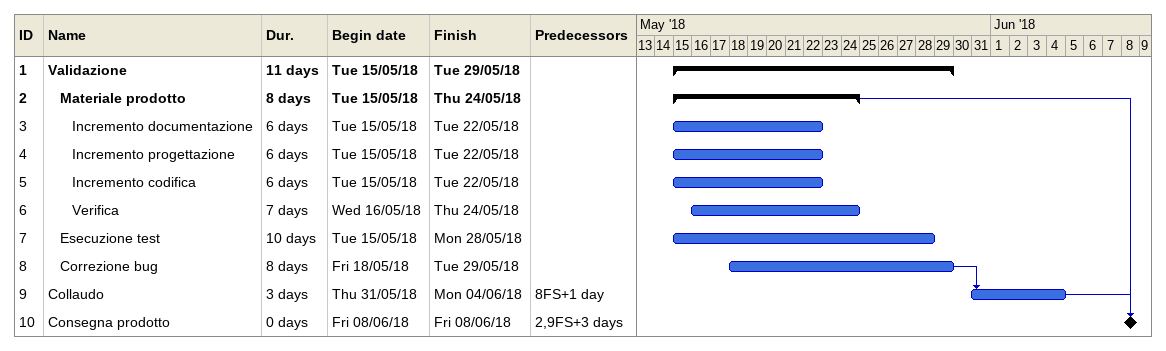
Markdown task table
| ID | Level | Task | Duration | Start | Finish | Predecessors |
|---|---|---|---|---|---|---|
| 1 | 1 | **Validazione** | 11d | 2018-05-15 | 2018-05-29 |  |
| 2 | 2 | **Materiale prodotto** | 8d | 2018-05-15 | 2018-05-24 |  |
| 3 | 3 | Incremento documentazione | 6d | 2018-05-15 | 2018-05-22 |  |
| 4 | 3 | Incremento progettazione | 6d | 2018-05-15 | 2018-05-22 |  |
| 5 | 3 | Incremento codifica | 6d | 2018-05-15 | 2018-05-22 |  |
| 6 | 3 | Verifica | 7d | 2018-05-16 | 2018-05-24 |  |
| 7 | 2 | Esecuzione test | 10d | 2018-05-15 | 2018-05-28 |  |
| 8 | 2 | Correzione bug | 8d | 2018-05-18 | 2018-05-29 |  |
| 9 | 1 | Collaudo | 3d | 2018-05-31 | 2018-06-04 | 8FS+1d |
| 10 | 1 | Consegna prodotto | 0d | 2018-06-08 | 2018-06-08 | 2, 9FS+3d |
